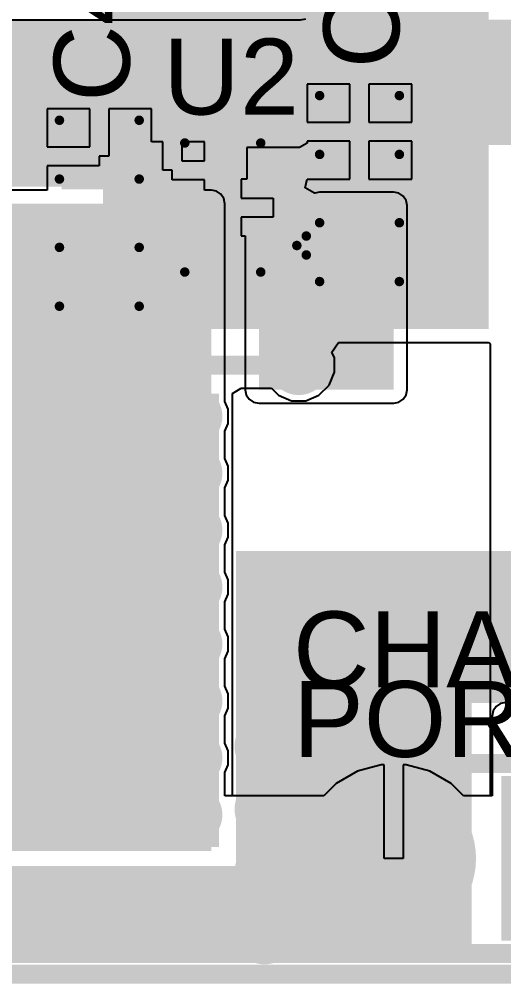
# Model space of a CAD drawing. Header units: millimetres. Extents: x -0.21 to 3.18, y -0.07 to 2.49.
# Drawn here: x 1.446 to 1.701, y -0.065 to 0.443 of the extents above; entities that cross this region are included whole.
import ezdxf

# ---------------------------------------------------------------- set-up
doc = ezdxf.new("R2010")
doc.units = ezdxf.units.MM
doc.header["$MEASUREMENT"] = 0
for name, color, linetype in [('BottomLayer', 5, 'Continuous'), ('BottomSolder', 6, 'Continuous'), ('Mechanical2', 216, 'Continuous'), ('MultiLayer', 9, 'Continuous'), ('PadHoleLayer', 156, 'Continuous'), ('TopLayer', 1, 'Continuous'), ('TopOverlay', 2, 'Continuous'), ('TopPaste', 8, 'Continuous'), ('TopSolder', 216, 'Continuous'), ('ViaHoleLayer', 16, 'Continuous')]:
    doc.layers.add(name, color=color, linetype=linetype)
doc.styles.add('Arial', font='arial.ttf', dxfattribs={"height": 0.2})

# ---------------------------------------------------------------- blocks, each defined once
blk = doc.blocks.new('20P03_HXY_4')
at = {"layer": 'TopLayer'}
for points in [[(-0.1378, 0.27362), (0.1378, 0.27362), (0.1378, -0.00197), (-0.1378, -0.00197)], [(-0.12008, -0.08661), (-0.06102, -0.08661), (-0.06102, -0.18504), (-0.12008, -0.18504)], [(0.06102, -0.08661), (0.12008, -0.08661), (0.12008, -0.18504), (0.06102, -0.18504)]]:
    blk.add_hatch(color=1, dxfattribs=at).paths.add_polyline_path(points)
at = {"layer": 'TopPaste'}
for points in [[(-0.1378, 0.27362), (0.1378, 0.27362), (0.1378, -0.00197), (-0.1378, -0.00197)], [(-0.12008, -0.08661), (-0.06102, -0.08661), (-0.06102, -0.18504), (-0.12008, -0.18504)], [(0.06102, -0.08661), (0.12008, -0.08661), (0.12008, -0.18504), (0.06102, -0.18504)]]:
    blk.add_hatch(color=8, dxfattribs=at).paths.add_polyline_path(points)
at = {"layer": 'TopSolder'}
for points in [[(-0.1418, 0.27762), (0.1418, 0.27762), (0.1418, -0.00597), (-0.1418, -0.00597)], [(-0.12408, -0.08261), (-0.05702, -0.08261), (-0.05702, -0.18904), (-0.12408, -0.18904)], [(0.05702, -0.08261), (0.12408, -0.08261), (0.12408, -0.18904), (0.05702, -0.18904)]]:
    blk.add_hatch(color=216, dxfattribs=at).paths.add_polyline_path(points)
at = {"layer": 'TopOverlay', "const_width": 0.005}
for points in [[(-0.13022, -0.05737), (-0.13022, -0.008)], [(0.13105, -0.06153), (0.13105, -0.00894)], [(-0.11, -0.05737), (-0.13022, -0.05737)], [(0.13105, -0.06153), (0.11, -0.06153)], [(0.053, -0.064), (-0.056, -0.064)], [(-0.132, -0.139), (-0.132, -0.129)], [(-0.127, -0.134), (-0.132, -0.129)], [(-0.132, -0.139), (-0.127, -0.134)]]:
    blk.add_lwpolyline(points, dxfattribs=at)
at = {"layer": 'TopOverlay', "const_width": 0.0025}
for points in [[(-0.13147, -0.008, 1), (-0.12897, -0.008, 1)], [(0.1298, -0.00894, 1), (0.1323, -0.00894, 1)], [(-0.13147, -0.05737, 1), (-0.12897, -0.05737, 1)], [(-0.13147, -0.05737, 1), (-0.12897, -0.05737, 1)], [(-0.11125, -0.05737, 1), (-0.10875, -0.05737, 1)], [(0.10875, -0.06153, 1), (0.11125, -0.06153, 1)], [(0.1298, -0.06153, 1), (0.1323, -0.06153, 1)], [(0.1298, -0.06153, 1), (0.1323, -0.06153, 1)], [(-0.05725, -0.064, 1), (-0.05475, -0.064, 1)], [(0.05175, -0.064, 1), (0.05425, -0.064, 1)], [(-0.13325, -0.129, 1), (-0.13075, -0.129, 1)], [(-0.13325, -0.129, 1), (-0.13075, -0.129, 1)], [(-0.12825, -0.134, 1), (-0.12575, -0.134, 1)], [(-0.12825, -0.134, 1), (-0.12575, -0.134, 1)], [(-0.13325, -0.139, 1), (-0.13075, -0.139, 1)], [(-0.13325, -0.139, 1), (-0.13075, -0.139, 1)]]:
    blk.add_lwpolyline(points, format="xyb", close=True, dxfattribs=at)
blk = doc.blocks.new('VSOF_5_21')
at = {"layer": 'TopLayer'}
for points in [[(-0.03346, 0.02461), (-0.01969, 0.02461), (-0.01969, 0.01476), (-0.03346, 0.01476)], [(0.01969, 0.02461), (0.03346, 0.02461), (0.03346, 0.01476), (0.01969, 0.01476)], [(-0.03346, 0.00492), (-0.01969, 0.00492), (-0.01969, -0.00492), (-0.03346, -0.00492)], [(-0.03346, -0.01476), (-0.01969, -0.01476), (-0.01969, -0.02461), (-0.03346, -0.02461)], [(0.01969, -0.01476), (0.03346, -0.01476), (0.03346, -0.02461), (0.01969, -0.02461)]]:
    blk.add_hatch(color=1, dxfattribs=at).paths.add_polyline_path(points)
at = {"layer": 'TopPaste'}
for points in [[(-0.03346, 0.02461), (-0.01969, 0.02461), (-0.01969, 0.01476), (-0.03346, 0.01476)], [(0.01969, 0.02461), (0.03346, 0.02461), (0.03346, 0.01476), (0.01969, 0.01476)], [(-0.03346, 0.00492), (-0.01969, 0.00492), (-0.01969, -0.00492), (-0.03346, -0.00492)], [(-0.03346, -0.01476), (-0.01969, -0.01476), (-0.01969, -0.02461), (-0.03346, -0.02461)], [(0.01969, -0.01476), (0.03346, -0.01476), (0.03346, -0.02461), (0.01969, -0.02461)]]:
    blk.add_hatch(color=8, dxfattribs=at).paths.add_polyline_path(points)
at = {"layer": 'TopSolder'}
for points in [[(-0.03746, 0.02861), (-0.01569, 0.02861), (-0.01569, 0.01076), (-0.03746, 0.01076)], [(0.01569, 0.02861), (0.03746, 0.02861), (0.03746, 0.01076), (0.01569, 0.01076)], [(-0.03746, 0.00892), (-0.01569, 0.00892), (-0.01569, -0.00892), (-0.03746, -0.00892)], [(-0.03746, -0.01076), (-0.01569, -0.01076), (-0.01569, -0.02861), (-0.03746, -0.02861)], [(0.01569, -0.01076), (0.03746, -0.01076), (0.03746, -0.02861), (0.01569, -0.02861)]]:
    blk.add_hatch(color=216, dxfattribs=at).paths.add_polyline_path(points)
at = {"layer": 'TopOverlay', "const_width": 0.005}
for points in [[(0.02, 0.034), (-0.02, 0.034)], [(-0.044, 0.025), (-0.044, 0.015)], [(-0.039, 0.02), (-0.044, 0.025)], [(-0.039, 0.02), (-0.044, 0.015)], [(0.02, -0.034), (-0.02, -0.034)]]:
    blk.add_lwpolyline(points, dxfattribs=at)
at = {"layer": 'TopOverlay', "const_width": 0.0025}
for points in [[(-0.02125, 0.034, 1), (-0.01875, 0.034, 1)], [(0.01875, 0.034, 1), (0.02125, 0.034, 1)], [(-0.04525, 0.025, 1), (-0.04275, 0.025, 1)], [(-0.04525, 0.025, 1), (-0.04275, 0.025, 1)], [(-0.04025, 0.02, 1), (-0.03775, 0.02, 1)], [(-0.04025, 0.02, 1), (-0.03775, 0.02, 1)], [(-0.04525, 0.015, 1), (-0.04275, 0.015, 1)], [(-0.04525, 0.015, 1), (-0.04275, 0.015, 1)], [(-0.02125, -0.034, 1), (-0.01875, -0.034, 1)], [(0.01875, -0.034, 1), (0.02125, -0.034, 1)]]:
    blk.add_lwpolyline(points, format="xyb", close=True, dxfattribs=at)
blk = doc.blocks.new('2P_TH______H____P____75')
at = {"layer": 'BottomLayer'}
blk.add_hatch(color=5, dxfattribs=at).paths.add_polyline_path([(-0.08937, 0.03937), (-0.01063, 0.03937), (-0.01063, -0.03937), (-0.08937, -0.03937)])
h = blk.add_hatch(color=5, dxfattribs=at)
edge = h.paths.add_edge_path()
edge.add_arc((0.05, 0), 0.03937, 0, 360)
at = {"layer": 'BottomSolder'}
blk.add_hatch(color=6, dxfattribs=at).paths.add_polyline_path([(-0.09337, 0.04337), (-0.00663, 0.04337), (-0.00663, -0.04337), (-0.09337, -0.04337)])
h = blk.add_hatch(color=6, dxfattribs=at)
edge = h.paths.add_edge_path()
edge.add_arc((0.05, 0), 0.04337, 0, 360)
at = {"layer": 'MultiLayer'}
blk.add_hatch(color=9, dxfattribs=at).paths.add_polyline_path([(-0.08937, 0.03937), (-0.01063, 0.03937), (-0.01063, -0.03937), (-0.08937, -0.03937)])
h = blk.add_hatch(color=9, dxfattribs=at)
edge = h.paths.add_edge_path()
edge.add_arc((0.05, 0), 0.03937, 0, 360)
at = {"layer": 'PadHoleLayer'}
h = blk.add_hatch(color=156, dxfattribs=at)
edge = h.paths.add_edge_path()
edge.add_arc((-0.05, 0), 0.01969, 0, 360)
h = blk.add_hatch(color=156, dxfattribs=at)
edge = h.paths.add_edge_path()
edge.add_arc((0.05, 0), 0.01969, 0, 360)
at = {"layer": 'TopLayer'}
blk.add_hatch(color=1, dxfattribs=at).paths.add_polyline_path([(-0.08937, 0.03937), (-0.01063, 0.03937), (-0.01063, -0.03937), (-0.08937, -0.03937)])
h = blk.add_hatch(color=1, dxfattribs=at)
edge = h.paths.add_edge_path()
edge.add_arc((0.05, 0), 0.03937, 0, 360)
at = {"layer": 'TopSolder'}
blk.add_hatch(color=216, dxfattribs=at).paths.add_polyline_path([(-0.09337, 0.04337), (-0.00663, 0.04337), (-0.00663, -0.04337), (-0.09337, -0.04337)])
h = blk.add_hatch(color=216, dxfattribs=at)
edge = h.paths.add_edge_path()
edge.add_arc((0.05, 0), 0.04337, 0, 360)
at = {"layer": 'TopOverlay', "const_width": 0.01}
for points in [[(0.098, 0.05), (-0.098, 0.05)], [(-0.098, 0.05), (-0.098, -0.05)], [(0.098, 0.05), (0.098, -0.05)], [(0.098, -0.05), (-0.098, -0.05)]]:
    blk.add_lwpolyline(points, dxfattribs=at)
at = {"layer": 'TopOverlay', "const_width": 0.005}
for points in [[(-0.1005, 0.05, 1), (-0.0955, 0.05, 1)], [(-0.1005, 0.05, 1), (-0.0955, 0.05, 1)], [(0.0955, 0.05, 1), (0.1005, 0.05, 1)], [(0.0955, 0.05, 1), (0.1005, 0.05, 1)], [(-0.1005, -0.05, 1), (-0.0955, -0.05, 1)], [(-0.1005, -0.05, 1), (-0.0955, -0.05, 1)], [(0.0955, -0.05, 1), (0.1005, -0.05, 1)], [(0.0955, -0.05, 1), (0.1005, -0.05, 1)]]:
    blk.add_lwpolyline(points, format="xyb", close=True, dxfattribs=at)
blk = doc.blocks.new('CAP_0603_97')
at = {"layer": 'TopLayer'}
for points in [[(-0.015, 0.0175), (-0.015, -0.0175), (-0.045, -0.0175), (-0.045, 0.0175)], [(0.045, 0.0175), (0.045, -0.0175), (0.015, -0.0175), (0.015, 0.0175)]]:
    blk.add_hatch(color=1, dxfattribs=at).paths.add_polyline_path(points)
at = {"layer": 'TopPaste'}
for points in [[(-0.015, 0.0175), (-0.015, -0.0175), (-0.045, -0.0175), (-0.045, 0.0175)], [(0.045, 0.0175), (0.045, -0.0175), (0.015, -0.0175), (0.015, 0.0175)]]:
    blk.add_hatch(color=8, dxfattribs=at).paths.add_polyline_path(points)
at = {"layer": 'TopSolder'}
for points in [[(-0.01264, 0.01986), (-0.01264, -0.01986), (-0.04736, -0.01986), (-0.04736, 0.01986)], [(0.04736, 0.01986), (0.04736, -0.01986), (0.01264, -0.01986), (0.01264, 0.01986)]]:
    blk.add_hatch(color=216, dxfattribs=at).paths.add_polyline_path(points)
at = {"layer": 'TopOverlay', "const_width": 0.005}
for points in [[(-0.049, -0.021), (-0.049, 0.021)], [(-0.018, 0.021), (-0.049, 0.021)], [(0.049, 0.021), (0.018, 0.021)], [(0.049, -0.021), (0.049, 0.021)], [(-0.018, -0.021), (-0.049, -0.021)], [(0.049, -0.021), (0.018, -0.021)]]:
    blk.add_lwpolyline(points, dxfattribs=at)
at = {"layer": 'TopOverlay', "const_width": 0.0025}
for points in [[(-0.05025, 0.021, 1), (-0.04775, 0.021, 1)], [(-0.05025, 0.021, 1), (-0.04775, 0.021, 1)], [(-0.01925, 0.021, 1), (-0.01675, 0.021, 1)], [(0.01675, 0.021, 1), (0.01925, 0.021, 1)], [(0.04775, 0.021, 1), (0.05025, 0.021, 1)], [(0.04775, 0.021, 1), (0.05025, 0.021, 1)], [(-0.05025, -0.021, 1), (-0.04775, -0.021, 1)], [(-0.05025, -0.021, 1), (-0.04775, -0.021, 1)], [(-0.01925, -0.021, 1), (-0.01675, -0.021, 1)], [(0.01675, -0.021, 1), (0.01925, -0.021, 1)], [(0.04775, -0.021, 1), (0.05025, -0.021, 1)], [(0.04775, -0.021, 1), (0.05025, -0.021, 1)]]:
    blk.add_lwpolyline(points, format="xyb", close=True, dxfattribs=at)
blk = doc.blocks.new('C___0603_98')
at = {"layer": 'TopLayer'}
for points in [[(-0.015, 0.0175), (-0.015, -0.0175), (-0.045, -0.0175), (-0.045, 0.0175)], [(0.045, 0.0175), (0.045, -0.0175), (0.015, -0.0175), (0.015, 0.0175)]]:
    blk.add_hatch(color=1, dxfattribs=at).paths.add_polyline_path(points)
at = {"layer": 'TopPaste'}
for points in [[(-0.015, 0.0175), (-0.015, -0.0175), (-0.045, -0.0175), (-0.045, 0.0175)], [(0.045, 0.0175), (0.045, -0.0175), (0.015, -0.0175), (0.015, 0.0175)]]:
    blk.add_hatch(color=8, dxfattribs=at).paths.add_polyline_path(points)
at = {"layer": 'TopSolder'}
for points in [[(-0.01264, 0.01986), (-0.01264, -0.01986), (-0.04736, -0.01986), (-0.04736, 0.01986)], [(0.04736, 0.01986), (0.04736, -0.01986), (0.01264, -0.01986), (0.01264, 0.01986)]]:
    blk.add_hatch(color=216, dxfattribs=at).paths.add_polyline_path(points)
at = {"layer": 'TopOverlay', "const_width": 0.005}
for points in [[(-0.049, -0.021), (-0.049, 0.021)], [(-0.018, 0.021), (-0.049, 0.021)], [(0.049, 0.021), (0.018, 0.021)], [(0.049, -0.021), (0.049, 0.021)], [(-0.018, -0.021), (-0.049, -0.021)], [(0.049, -0.021), (0.018, -0.021)]]:
    blk.add_lwpolyline(points, dxfattribs=at)
at = {"layer": 'TopOverlay', "const_width": 0.0025}
for points in [[(-0.05025, 0.021, 1), (-0.04775, 0.021, 1)], [(-0.05025, 0.021, 1), (-0.04775, 0.021, 1)], [(-0.01925, 0.021, 1), (-0.01675, 0.021, 1)], [(0.01675, 0.021, 1), (0.01925, 0.021, 1)], [(0.04775, 0.021, 1), (0.05025, 0.021, 1)], [(0.04775, 0.021, 1), (0.05025, 0.021, 1)], [(-0.05025, -0.021, 1), (-0.04775, -0.021, 1)], [(-0.05025, -0.021, 1), (-0.04775, -0.021, 1)], [(-0.01925, -0.021, 1), (-0.01675, -0.021, 1)], [(0.01675, -0.021, 1), (0.01925, -0.021, 1)], [(0.04775, -0.021, 1), (0.05025, -0.021, 1)], [(0.04775, -0.021, 1), (0.05025, -0.021, 1)]]:
    blk.add_lwpolyline(points, format="xyb", close=True, dxfattribs=at)

msp = doc.modelspace()

# ---------------------------------------------------------------- hatches: boundary and pattern name
at = {"layer": 'BottomLayer'}
for points in [[(1.49, 0.512), (1.49, 0.436), (1.693, 0.436), (1.693, 0.512)], [(1.693, 0.509), (1.49, 0.509), (1.49, 0.28), (1.693, 0.28)], [(1.458, 0.007), (1.551, 0.007), (1.551, 0.246), (1.458, 0.246)], [(1.56, 0.078), (1.56, -0.05372), (1.684, -0.05372), (1.684, 0.078)], [(1.684, -0.003), (0.706, -0.003), (0.706, -0.05372), (1.684, -0.05372)]]:
    msp.add_hatch(color=5, dxfattribs=at).paths.add_polyline_path(points)
h = msp.add_hatch(color=5, dxfattribs=at)
edge = h.paths.add_edge_path()
edge.add_arc((1.527, 0.293), 0.01181, 0, 360)
h = msp.add_hatch(color=5, dxfattribs=at)
edge = h.paths.add_edge_path()
edge.add_arc((1.593, 0.261), 0.01181, 0, 360)
h = msp.add_hatch(color=5, dxfattribs=at)
edge = h.paths.add_edge_path()
edge.add_arc((1.471, 0.234), 0.01181, 0, 360)
h = msp.add_hatch(color=5, dxfattribs=at)
edge = h.paths.add_edge_path()
edge.add_arc((1.504, 0.234), 0.01181, 0, 360)
h = msp.add_hatch(color=5, dxfattribs=at)
edge = h.paths.add_edge_path()
edge.add_arc((1.537, 0.234), 0.01181, 0, 360)
h = msp.add_hatch(color=5, dxfattribs=at)
edge = h.paths.add_edge_path()
edge.add_arc((1.471, 0.204), 0.01181, 0, 360)
h = msp.add_hatch(color=5, dxfattribs=at)
edge = h.paths.add_edge_path()
edge.add_arc((1.504, 0.204), 0.01181, 0, 360)
h = msp.add_hatch(color=5, dxfattribs=at)
edge = h.paths.add_edge_path()
edge.add_arc((1.537, 0.204), 0.01181, 0, 360)
h = msp.add_hatch(color=5, dxfattribs=at)
edge = h.paths.add_edge_path()
edge.add_arc((1.471, 0.174), 0.01181, 0, 360)
h = msp.add_hatch(color=5, dxfattribs=at)
edge = h.paths.add_edge_path()
edge.add_arc((1.504, 0.174), 0.01181, 0, 360)
h = msp.add_hatch(color=5, dxfattribs=at)
edge = h.paths.add_edge_path()
edge.add_arc((1.537, 0.174), 0.01181, 0, 360)
h = msp.add_hatch(color=5, dxfattribs=at)
edge = h.paths.add_edge_path()
edge.add_arc((1.471, 0.144), 0.01181, 0, 360)
h = msp.add_hatch(color=5, dxfattribs=at)
edge = h.paths.add_edge_path()
edge.add_arc((1.504, 0.144), 0.01181, 0, 360)
h = msp.add_hatch(color=5, dxfattribs=at)
edge = h.paths.add_edge_path()
edge.add_arc((1.537, 0.144), 0.01181, 0, 360)
h = msp.add_hatch(color=5, dxfattribs=at)
edge = h.paths.add_edge_path()
edge.add_arc((1.471, 0.114), 0.01181, 0, 360)
h = msp.add_hatch(color=5, dxfattribs=at)
edge = h.paths.add_edge_path()
edge.add_arc((1.504, 0.114), 0.01181, 0, 360)
h = msp.add_hatch(color=5, dxfattribs=at)
edge = h.paths.add_edge_path()
edge.add_arc((1.537, 0.114), 0.01181, 0, 360)
h = msp.add_hatch(color=5, dxfattribs=at)
edge = h.paths.add_edge_path()
edge.add_arc((1.471, 0.084), 0.01181, 0, 360)
h = msp.add_hatch(color=5, dxfattribs=at)
edge = h.paths.add_edge_path()
edge.add_arc((1.504, 0.084), 0.01181, 0, 360)
h = msp.add_hatch(color=5, dxfattribs=at)
edge = h.paths.add_edge_path()
edge.add_arc((1.537, 0.084), 0.01181, 0, 360)
h = msp.add_hatch(color=5, dxfattribs=at)
edge = h.paths.add_edge_path()
edge.add_arc((1.575, 0.06), 0.01181, 0, 360)
h = msp.add_hatch(color=5, dxfattribs=at)
edge = h.paths.add_edge_path()
edge.add_arc((1.61, 0.062), 0.01181, 0, 360)
h = msp.add_hatch(color=5, dxfattribs=at)
edge = h.paths.add_edge_path()
edge.add_arc((1.639, 0.062), 0.01181, 0, 360)
h = msp.add_hatch(color=5, dxfattribs=at)
edge = h.paths.add_edge_path()
edge.add_arc((1.668, 0.062), 0.01181, 0, 360)
h = msp.add_hatch(color=5, dxfattribs=at)
edge = h.paths.add_edge_path()
edge.add_arc((1.471, 0.054), 0.01181, 0, 360)
h = msp.add_hatch(color=5, dxfattribs=at)
edge = h.paths.add_edge_path()
edge.add_arc((1.504, 0.054), 0.01181, 0, 360)
h = msp.add_hatch(color=5, dxfattribs=at)
edge = h.paths.add_edge_path()
edge.add_arc((1.537, 0.054), 0.01181, 0, 360)
h = msp.add_hatch(color=5, dxfattribs=at)
edge = h.paths.add_edge_path()
edge.add_arc((1.471, 0.024), 0.01181, 0, 360)
h = msp.add_hatch(color=5, dxfattribs=at)
edge = h.paths.add_edge_path()
edge.add_arc((1.504, 0.024), 0.01181, 0, 360)
h = msp.add_hatch(color=5, dxfattribs=at)
edge = h.paths.add_edge_path()
edge.add_arc((1.537, 0.024), 0.01181, 0, 360)
h = msp.add_hatch(color=5, dxfattribs=at)
edge = h.paths.add_edge_path()
edge.add_arc((1.575, 0.027), 0.01181, 0, 360)
h = msp.add_hatch(color=5, dxfattribs=at)
edge = h.paths.add_edge_path()
edge.add_arc((1.575, -0.006), 0.01181, 0, 360)
h = msp.add_hatch(color=5, dxfattribs=at)
edge = h.paths.add_edge_path()
edge.add_arc((1.575, -0.039), 0.01181, 0, 360)
at = {"layer": 'BottomSolder'}
h = msp.add_hatch(color=6, dxfattribs=at)
edge = h.paths.add_edge_path()
edge.add_arc((1.527, 0.293), 0.01581, 0, 360)
h = msp.add_hatch(color=6, dxfattribs=at)
edge = h.paths.add_edge_path()
edge.add_arc((1.593, 0.261), 0.01581, 0, 360)
h = msp.add_hatch(color=6, dxfattribs=at)
edge = h.paths.add_edge_path()
edge.add_arc((1.471, 0.234), 0.01581, 0, 360)
h = msp.add_hatch(color=6, dxfattribs=at)
edge = h.paths.add_edge_path()
edge.add_arc((1.504, 0.234), 0.01581, 0, 360)
h = msp.add_hatch(color=6, dxfattribs=at)
edge = h.paths.add_edge_path()
edge.add_arc((1.537, 0.234), 0.01581, 0, 360)
h = msp.add_hatch(color=6, dxfattribs=at)
edge = h.paths.add_edge_path()
edge.add_arc((1.471, 0.204), 0.01581, 0, 360)
h = msp.add_hatch(color=6, dxfattribs=at)
edge = h.paths.add_edge_path()
edge.add_arc((1.504, 0.204), 0.01581, 0, 360)
h = msp.add_hatch(color=6, dxfattribs=at)
edge = h.paths.add_edge_path()
edge.add_arc((1.537, 0.204), 0.01581, 0, 360)
h = msp.add_hatch(color=6, dxfattribs=at)
edge = h.paths.add_edge_path()
edge.add_arc((1.471, 0.174), 0.01581, 0, 360)
h = msp.add_hatch(color=6, dxfattribs=at)
edge = h.paths.add_edge_path()
edge.add_arc((1.504, 0.174), 0.01581, 0, 360)
h = msp.add_hatch(color=6, dxfattribs=at)
edge = h.paths.add_edge_path()
edge.add_arc((1.537, 0.174), 0.01581, 0, 360)
h = msp.add_hatch(color=6, dxfattribs=at)
edge = h.paths.add_edge_path()
edge.add_arc((1.471, 0.144), 0.01581, 0, 360)
h = msp.add_hatch(color=6, dxfattribs=at)
edge = h.paths.add_edge_path()
edge.add_arc((1.504, 0.144), 0.01581, 0, 360)
h = msp.add_hatch(color=6, dxfattribs=at)
edge = h.paths.add_edge_path()
edge.add_arc((1.537, 0.144), 0.01581, 0, 360)
h = msp.add_hatch(color=6, dxfattribs=at)
edge = h.paths.add_edge_path()
edge.add_arc((1.471, 0.114), 0.01581, 0, 360)
h = msp.add_hatch(color=6, dxfattribs=at)
edge = h.paths.add_edge_path()
edge.add_arc((1.504, 0.114), 0.01581, 0, 360)
h = msp.add_hatch(color=6, dxfattribs=at)
edge = h.paths.add_edge_path()
edge.add_arc((1.537, 0.114), 0.01581, 0, 360)
h = msp.add_hatch(color=6, dxfattribs=at)
edge = h.paths.add_edge_path()
edge.add_arc((1.471, 0.084), 0.01581, 0, 360)
h = msp.add_hatch(color=6, dxfattribs=at)
edge = h.paths.add_edge_path()
edge.add_arc((1.504, 0.084), 0.01581, 0, 360)
h = msp.add_hatch(color=6, dxfattribs=at)
edge = h.paths.add_edge_path()
edge.add_arc((1.537, 0.084), 0.01581, 0, 360)
h = msp.add_hatch(color=6, dxfattribs=at)
edge = h.paths.add_edge_path()
edge.add_arc((1.61, 0.062), 0.01581, 0, 360)
h = msp.add_hatch(color=6, dxfattribs=at)
edge = h.paths.add_edge_path()
edge.add_arc((1.639, 0.062), 0.01581, 0, 360)
h = msp.add_hatch(color=6, dxfattribs=at)
edge = h.paths.add_edge_path()
edge.add_arc((1.668, 0.062), 0.01581, 0, 360)
h = msp.add_hatch(color=6, dxfattribs=at)
edge = h.paths.add_edge_path()
edge.add_arc((1.575, 0.06), 0.01581, 0, 360)
h = msp.add_hatch(color=6, dxfattribs=at)
edge = h.paths.add_edge_path()
edge.add_arc((1.471, 0.054), 0.01581, 0, 360)
h = msp.add_hatch(color=6, dxfattribs=at)
edge = h.paths.add_edge_path()
edge.add_arc((1.504, 0.054), 0.01581, 0, 360)
h = msp.add_hatch(color=6, dxfattribs=at)
edge = h.paths.add_edge_path()
edge.add_arc((1.537, 0.054), 0.01581, 0, 360)
h = msp.add_hatch(color=6, dxfattribs=at)
edge = h.paths.add_edge_path()
edge.add_arc((1.575, 0.027), 0.01581, 0, 360)
h = msp.add_hatch(color=6, dxfattribs=at)
edge = h.paths.add_edge_path()
edge.add_arc((1.471, 0.024), 0.01581, 0, 360)
h = msp.add_hatch(color=6, dxfattribs=at)
edge = h.paths.add_edge_path()
edge.add_arc((1.504, 0.024), 0.01581, 0, 360)
h = msp.add_hatch(color=6, dxfattribs=at)
edge = h.paths.add_edge_path()
edge.add_arc((1.537, 0.024), 0.01581, 0, 360)
h = msp.add_hatch(color=6, dxfattribs=at)
edge = h.paths.add_edge_path()
edge.add_arc((1.575, -0.006), 0.01581, 0, 360)
h = msp.add_hatch(color=6, dxfattribs=at)
edge = h.paths.add_edge_path()
edge.add_arc((1.575, -0.039), 0.01581, 0, 360)
at = {"layer": 'TopLayer'}
for points in [[(1.352, 0.377), (1.919, 0.377), (1.919, 0.443), (1.352, 0.443)], [(1.352, 0.355), (1.538, 0.355), (1.538, 0.423), (1.352, 0.423)], [(1.605, 0.363), (1.645, 0.363), (1.645, 0.398), (1.605, 0.398)], [(1.325, 0.005), (1.547, 0.005), (1.547, 0.346), (1.325, 0.346)], [(1.604, 0.324), (1.643, 0.324), (1.643, 0.345), (1.604, 0.345)], [(1.572, 0.248), (1.643, 0.248), (1.643, 0.331), (1.572, 0.331)], [(1.175, 0.005), (1.499, 0.005), (1.499, 0.296), (1.175, 0.296)], [(1.912, 0.083), (1.912, 0.163), (1.56, 0.163), (1.56, 0.083)], [(1.56, -0.038), (1.684, -0.038), (1.684, 0.137), (1.56, 0.137)], [(1.56, 0.076), (1.56, -0.05372), (1.684, -0.05372), (1.684, 0.076)], [(0.935, -0.054), (1.684, -0.054), (1.684, -0.006), (0.935, -0.006)]]:
    msp.add_hatch(color=1, dxfattribs=at).paths.add_polyline_path(points)
h = msp.add_hatch(color=1, dxfattribs=at)
edge = h.paths.add_edge_path()
edge.add_arc((1.527, 0.293), 0.01181, 0, 360)
h = msp.add_hatch(color=1, dxfattribs=at)
edge = h.paths.add_edge_path()
edge.add_arc((1.593, 0.261), 0.01181, 0, 360)
h = msp.add_hatch(color=1, dxfattribs=at)
edge = h.paths.add_edge_path()
edge.add_arc((1.471, 0.234), 0.01181, 0, 360)
h = msp.add_hatch(color=1, dxfattribs=at)
edge = h.paths.add_edge_path()
edge.add_arc((1.504, 0.234), 0.01181, 0, 360)
h = msp.add_hatch(color=1, dxfattribs=at)
edge = h.paths.add_edge_path()
edge.add_arc((1.537, 0.234), 0.01181, 0, 360)
h = msp.add_hatch(color=1, dxfattribs=at)
edge = h.paths.add_edge_path()
edge.add_arc((1.471, 0.204), 0.01181, 0, 360)
h = msp.add_hatch(color=1, dxfattribs=at)
edge = h.paths.add_edge_path()
edge.add_arc((1.504, 0.204), 0.01181, 0, 360)
h = msp.add_hatch(color=1, dxfattribs=at)
edge = h.paths.add_edge_path()
edge.add_arc((1.537, 0.204), 0.01181, 0, 360)
h = msp.add_hatch(color=1, dxfattribs=at)
edge = h.paths.add_edge_path()
edge.add_arc((1.471, 0.174), 0.01181, 0, 360)
h = msp.add_hatch(color=1, dxfattribs=at)
edge = h.paths.add_edge_path()
edge.add_arc((1.504, 0.174), 0.01181, 0, 360)
h = msp.add_hatch(color=1, dxfattribs=at)
edge = h.paths.add_edge_path()
edge.add_arc((1.537, 0.174), 0.01181, 0, 360)
h = msp.add_hatch(color=1, dxfattribs=at)
edge = h.paths.add_edge_path()
edge.add_arc((1.471, 0.144), 0.01181, 0, 360)
h = msp.add_hatch(color=1, dxfattribs=at)
edge = h.paths.add_edge_path()
edge.add_arc((1.504, 0.144), 0.01181, 0, 360)
h = msp.add_hatch(color=1, dxfattribs=at)
edge = h.paths.add_edge_path()
edge.add_arc((1.537, 0.144), 0.01181, 0, 360)
h = msp.add_hatch(color=1, dxfattribs=at)
edge = h.paths.add_edge_path()
edge.add_arc((1.471, 0.114), 0.01181, 0, 360)
h = msp.add_hatch(color=1, dxfattribs=at)
edge = h.paths.add_edge_path()
edge.add_arc((1.504, 0.114), 0.01181, 0, 360)
h = msp.add_hatch(color=1, dxfattribs=at)
edge = h.paths.add_edge_path()
edge.add_arc((1.537, 0.114), 0.01181, 0, 360)
h = msp.add_hatch(color=1, dxfattribs=at)
edge = h.paths.add_edge_path()
edge.add_arc((1.471, 0.084), 0.01181, 0, 360)
h = msp.add_hatch(color=1, dxfattribs=at)
edge = h.paths.add_edge_path()
edge.add_arc((1.504, 0.084), 0.01181, 0, 360)
h = msp.add_hatch(color=1, dxfattribs=at)
edge = h.paths.add_edge_path()
edge.add_arc((1.537, 0.084), 0.01181, 0, 360)
h = msp.add_hatch(color=1, dxfattribs=at)
edge = h.paths.add_edge_path()
edge.add_arc((1.575, 0.06), 0.01181, 0, 360)
h = msp.add_hatch(color=1, dxfattribs=at)
edge = h.paths.add_edge_path()
edge.add_arc((1.61, 0.062), 0.01181, 0, 360)
h = msp.add_hatch(color=1, dxfattribs=at)
edge = h.paths.add_edge_path()
edge.add_arc((1.639, 0.062), 0.01181, 0, 360)
h = msp.add_hatch(color=1, dxfattribs=at)
edge = h.paths.add_edge_path()
edge.add_arc((1.668, 0.062), 0.01181, 0, 360)
h = msp.add_hatch(color=1, dxfattribs=at)
edge = h.paths.add_edge_path()
edge.add_arc((1.471, 0.054), 0.01181, 0, 360)
h = msp.add_hatch(color=1, dxfattribs=at)
edge = h.paths.add_edge_path()
edge.add_arc((1.504, 0.054), 0.01181, 0, 360)
h = msp.add_hatch(color=1, dxfattribs=at)
edge = h.paths.add_edge_path()
edge.add_arc((1.537, 0.054), 0.01181, 0, 360)
h = msp.add_hatch(color=1, dxfattribs=at)
edge = h.paths.add_edge_path()
edge.add_arc((1.471, 0.024), 0.01181, 0, 360)
h = msp.add_hatch(color=1, dxfattribs=at)
edge = h.paths.add_edge_path()
edge.add_arc((1.504, 0.024), 0.01181, 0, 360)
h = msp.add_hatch(color=1, dxfattribs=at)
edge = h.paths.add_edge_path()
edge.add_arc((1.537, 0.024), 0.01181, 0, 360)
h = msp.add_hatch(color=1, dxfattribs=at)
edge = h.paths.add_edge_path()
edge.add_arc((1.575, 0.027), 0.01181, 0, 360)
h = msp.add_hatch(color=1, dxfattribs=at)
edge = h.paths.add_edge_path()
edge.add_arc((1.575, -0.006), 0.01181, 0, 360)
h = msp.add_hatch(color=1, dxfattribs=at)
edge = h.paths.add_edge_path()
edge.add_arc((1.575, -0.039), 0.01181, 0, 360)
at = {"layer": 'TopSolder'}
h = msp.add_hatch(color=216, dxfattribs=at)
edge = h.paths.add_edge_path()
edge.add_arc((1.527, 0.293), 0.01581, 0, 360)
h = msp.add_hatch(color=216, dxfattribs=at)
edge = h.paths.add_edge_path()
edge.add_arc((1.593, 0.261), 0.01581, 0, 360)
h = msp.add_hatch(color=216, dxfattribs=at)
edge = h.paths.add_edge_path()
edge.add_arc((1.471, 0.234), 0.01581, 0, 360)
h = msp.add_hatch(color=216, dxfattribs=at)
edge = h.paths.add_edge_path()
edge.add_arc((1.504, 0.234), 0.01581, 0, 360)
h = msp.add_hatch(color=216, dxfattribs=at)
edge = h.paths.add_edge_path()
edge.add_arc((1.537, 0.234), 0.01581, 0, 360)
h = msp.add_hatch(color=216, dxfattribs=at)
edge = h.paths.add_edge_path()
edge.add_arc((1.471, 0.204), 0.01581, 0, 360)
h = msp.add_hatch(color=216, dxfattribs=at)
edge = h.paths.add_edge_path()
edge.add_arc((1.504, 0.204), 0.01581, 0, 360)
h = msp.add_hatch(color=216, dxfattribs=at)
edge = h.paths.add_edge_path()
edge.add_arc((1.537, 0.204), 0.01581, 0, 360)
h = msp.add_hatch(color=216, dxfattribs=at)
edge = h.paths.add_edge_path()
edge.add_arc((1.471, 0.174), 0.01581, 0, 360)
h = msp.add_hatch(color=216, dxfattribs=at)
edge = h.paths.add_edge_path()
edge.add_arc((1.504, 0.174), 0.01581, 0, 360)
h = msp.add_hatch(color=216, dxfattribs=at)
edge = h.paths.add_edge_path()
edge.add_arc((1.537, 0.174), 0.01581, 0, 360)
h = msp.add_hatch(color=216, dxfattribs=at)
edge = h.paths.add_edge_path()
edge.add_arc((1.471, 0.144), 0.01581, 0, 360)
h = msp.add_hatch(color=216, dxfattribs=at)
edge = h.paths.add_edge_path()
edge.add_arc((1.504, 0.144), 0.01581, 0, 360)
h = msp.add_hatch(color=216, dxfattribs=at)
edge = h.paths.add_edge_path()
edge.add_arc((1.537, 0.144), 0.01581, 0, 360)
h = msp.add_hatch(color=216, dxfattribs=at)
edge = h.paths.add_edge_path()
edge.add_arc((1.471, 0.114), 0.01581, 0, 360)
h = msp.add_hatch(color=216, dxfattribs=at)
edge = h.paths.add_edge_path()
edge.add_arc((1.504, 0.114), 0.01581, 0, 360)
h = msp.add_hatch(color=216, dxfattribs=at)
edge = h.paths.add_edge_path()
edge.add_arc((1.537, 0.114), 0.01581, 0, 360)
h = msp.add_hatch(color=216, dxfattribs=at)
edge = h.paths.add_edge_path()
edge.add_arc((1.471, 0.084), 0.01581, 0, 360)
h = msp.add_hatch(color=216, dxfattribs=at)
edge = h.paths.add_edge_path()
edge.add_arc((1.504, 0.084), 0.01581, 0, 360)
h = msp.add_hatch(color=216, dxfattribs=at)
edge = h.paths.add_edge_path()
edge.add_arc((1.537, 0.084), 0.01581, 0, 360)
h = msp.add_hatch(color=216, dxfattribs=at)
edge = h.paths.add_edge_path()
edge.add_arc((1.61, 0.062), 0.01581, 0, 360)
h = msp.add_hatch(color=216, dxfattribs=at)
edge = h.paths.add_edge_path()
edge.add_arc((1.639, 0.062), 0.01581, 0, 360)
h = msp.add_hatch(color=216, dxfattribs=at)
edge = h.paths.add_edge_path()
edge.add_arc((1.668, 0.062), 0.01581, 0, 360)
h = msp.add_hatch(color=216, dxfattribs=at)
edge = h.paths.add_edge_path()
edge.add_arc((1.575, 0.06), 0.01581, 0, 360)
h = msp.add_hatch(color=216, dxfattribs=at)
edge = h.paths.add_edge_path()
edge.add_arc((1.471, 0.054), 0.01581, 0, 360)
h = msp.add_hatch(color=216, dxfattribs=at)
edge = h.paths.add_edge_path()
edge.add_arc((1.504, 0.054), 0.01581, 0, 360)
h = msp.add_hatch(color=216, dxfattribs=at)
edge = h.paths.add_edge_path()
edge.add_arc((1.537, 0.054), 0.01581, 0, 360)
h = msp.add_hatch(color=216, dxfattribs=at)
edge = h.paths.add_edge_path()
edge.add_arc((1.575, 0.027), 0.01581, 0, 360)
h = msp.add_hatch(color=216, dxfattribs=at)
edge = h.paths.add_edge_path()
edge.add_arc((1.471, 0.024), 0.01581, 0, 360)
h = msp.add_hatch(color=216, dxfattribs=at)
edge = h.paths.add_edge_path()
edge.add_arc((1.504, 0.024), 0.01581, 0, 360)
h = msp.add_hatch(color=216, dxfattribs=at)
edge = h.paths.add_edge_path()
edge.add_arc((1.537, 0.024), 0.01581, 0, 360)
h = msp.add_hatch(color=216, dxfattribs=at)
edge = h.paths.add_edge_path()
edge.add_arc((1.575, -0.006), 0.01581, 0, 360)
h = msp.add_hatch(color=216, dxfattribs=at)
edge = h.paths.add_edge_path()
edge.add_arc((1.575, -0.039), 0.01581, 0, 360)
at = {"layer": 'ViaHoleLayer'}
h = msp.add_hatch(color=16, dxfattribs=at)
edge = h.paths.add_edge_path()
edge.add_arc((1.527, 0.293), 0.00591, 0, 360)
h = msp.add_hatch(color=16, dxfattribs=at)
edge = h.paths.add_edge_path()
edge.add_arc((1.593, 0.261), 0.00591, 0, 360)
h = msp.add_hatch(color=16, dxfattribs=at)
edge = h.paths.add_edge_path()
edge.add_arc((1.471, 0.234), 0.00591, 0, 360)
h = msp.add_hatch(color=16, dxfattribs=at)
edge = h.paths.add_edge_path()
edge.add_arc((1.504, 0.234), 0.00591, 0, 360)
h = msp.add_hatch(color=16, dxfattribs=at)
edge = h.paths.add_edge_path()
edge.add_arc((1.537, 0.234), 0.00591, 0, 360)
h = msp.add_hatch(color=16, dxfattribs=at)
edge = h.paths.add_edge_path()
edge.add_arc((1.471, 0.204), 0.00591, 0, 360)
h = msp.add_hatch(color=16, dxfattribs=at)
edge = h.paths.add_edge_path()
edge.add_arc((1.504, 0.204), 0.00591, 0, 360)
h = msp.add_hatch(color=16, dxfattribs=at)
edge = h.paths.add_edge_path()
edge.add_arc((1.537, 0.204), 0.00591, 0, 360)
h = msp.add_hatch(color=16, dxfattribs=at)
edge = h.paths.add_edge_path()
edge.add_arc((1.471, 0.174), 0.00591, 0, 360)
h = msp.add_hatch(color=16, dxfattribs=at)
edge = h.paths.add_edge_path()
edge.add_arc((1.504, 0.174), 0.00591, 0, 360)
h = msp.add_hatch(color=16, dxfattribs=at)
edge = h.paths.add_edge_path()
edge.add_arc((1.537, 0.174), 0.00591, 0, 360)
h = msp.add_hatch(color=16, dxfattribs=at)
edge = h.paths.add_edge_path()
edge.add_arc((1.471, 0.144), 0.00591, 0, 360)
h = msp.add_hatch(color=16, dxfattribs=at)
edge = h.paths.add_edge_path()
edge.add_arc((1.504, 0.144), 0.00591, 0, 360)
h = msp.add_hatch(color=16, dxfattribs=at)
edge = h.paths.add_edge_path()
edge.add_arc((1.537, 0.144), 0.00591, 0, 360)
h = msp.add_hatch(color=16, dxfattribs=at)
edge = h.paths.add_edge_path()
edge.add_arc((1.471, 0.114), 0.00591, 0, 360)
h = msp.add_hatch(color=16, dxfattribs=at)
edge = h.paths.add_edge_path()
edge.add_arc((1.504, 0.114), 0.00591, 0, 360)
h = msp.add_hatch(color=16, dxfattribs=at)
edge = h.paths.add_edge_path()
edge.add_arc((1.537, 0.114), 0.00591, 0, 360)
h = msp.add_hatch(color=16, dxfattribs=at)
edge = h.paths.add_edge_path()
edge.add_arc((1.471, 0.084), 0.00591, 0, 360)
h = msp.add_hatch(color=16, dxfattribs=at)
edge = h.paths.add_edge_path()
edge.add_arc((1.504, 0.084), 0.00591, 0, 360)
h = msp.add_hatch(color=16, dxfattribs=at)
edge = h.paths.add_edge_path()
edge.add_arc((1.537, 0.084), 0.00591, 0, 360)
h = msp.add_hatch(color=16, dxfattribs=at)
edge = h.paths.add_edge_path()
edge.add_arc((1.61, 0.062), 0.00591, 0, 360)
h = msp.add_hatch(color=16, dxfattribs=at)
edge = h.paths.add_edge_path()
edge.add_arc((1.639, 0.062), 0.00591, 0, 360)
h = msp.add_hatch(color=16, dxfattribs=at)
edge = h.paths.add_edge_path()
edge.add_arc((1.668, 0.062), 0.00591, 0, 360)
h = msp.add_hatch(color=16, dxfattribs=at)
edge = h.paths.add_edge_path()
edge.add_arc((1.575, 0.06), 0.00591, 0, 360)
h = msp.add_hatch(color=16, dxfattribs=at)
edge = h.paths.add_edge_path()
edge.add_arc((1.471, 0.054), 0.00591, 0, 360)
h = msp.add_hatch(color=16, dxfattribs=at)
edge = h.paths.add_edge_path()
edge.add_arc((1.504, 0.054), 0.00591, 0, 360)
h = msp.add_hatch(color=16, dxfattribs=at)
edge = h.paths.add_edge_path()
edge.add_arc((1.537, 0.054), 0.00591, 0, 360)
h = msp.add_hatch(color=16, dxfattribs=at)
edge = h.paths.add_edge_path()
edge.add_arc((1.575, 0.027), 0.00591, 0, 360)
h = msp.add_hatch(color=16, dxfattribs=at)
edge = h.paths.add_edge_path()
edge.add_arc((1.471, 0.024), 0.00591, 0, 360)
h = msp.add_hatch(color=16, dxfattribs=at)
edge = h.paths.add_edge_path()
edge.add_arc((1.504, 0.024), 0.00591, 0, 360)
h = msp.add_hatch(color=16, dxfattribs=at)
edge = h.paths.add_edge_path()
edge.add_arc((1.537, 0.024), 0.00591, 0, 360)
h = msp.add_hatch(color=16, dxfattribs=at)
edge = h.paths.add_edge_path()
edge.add_arc((1.575, -0.006), 0.00591, 0, 360)
h = msp.add_hatch(color=16, dxfattribs=at)
edge = h.paths.add_edge_path()
edge.add_arc((1.575, -0.039), 0.00591, 0, 360)

# ---------------------------------------------------------------- linework, layer by layer
at = {"layer": 'BottomLayer'}
for p, q in [((1.61052, 0.26786), (1.61386, 0.27286)), ((1.61386, 0.27286), (1.693, 0.27286)), ((1.693, 0.27286), (1.69386, 0.27215)), ((1.69386, 0.27215), (1.69386, 0.034)), ((1.61181, 0.26474), (1.61052, 0.26786)), ((1.61181, 0.25726), (1.61181, 0.26474)), ((1.60895, 0.25034), (1.61181, 0.25726)), ((1.60366, 0.24505), (1.60895, 0.25034)), ((1.55814, 0.246), (1.56269, 0.24876)), ((1.55814, 0.034), (1.55814, 0.246)), ((1.56269, 0.24876), (1.57863, 0.24876)), ((1.57863, 0.24876), (1.58234, 0.24505)), ((1.58234, 0.24505), (1.58926, 0.24219)), ((1.59674, 0.24219), (1.60366, 0.24505)), ((1.58926, 0.24219), (1.59674, 0.24219)), ((1.62394, 0.04701), (1.61269, 0.04051)), ((1.6365, 0.05037), (1.62394, 0.04701)), ((1.638, 0.05037), (1.6365, 0.05037)), ((1.638, 0.001), (1.638, 0.05037)), ((1.6495, 0.05037), (1.648, 0.05037)), ((1.648, 0.05037), (1.648, 0.001)), ((1.66206, 0.04701), (1.6495, 0.05037)), ((1.67331, 0.04051), (1.66206, 0.04701)), ((1.61269, 0.04051), (1.60618, 0.034)), ((1.67982, 0.034), (1.67331, 0.04051)), ((1.60618, 0.034), (1.55814, 0.034)), ((1.69386, 0.034), (1.67982, 0.034)), ((1.648, 0.001), (1.638, 0.001))]:
    msp.add_line(p, q, dxfattribs=at)
at = {"layer": 'BottomLayer', "const_width": 0.01}
for points in [[(1.31961, 0.42339), (1.482, 0.261)], [(1.482, 0.261), (1.593, 0.261)]]:
    msp.add_lwpolyline(points, dxfattribs=at)
at = {"layer": 'BottomLayer', "const_width": 0.005}
for points in [[(1.4795, 0.261, 1), (1.4845, 0.261, 1)], [(1.4795, 0.261, 1), (1.4845, 0.261, 1)], [(1.5905, 0.261, 1), (1.5955, 0.261, 1)]]:
    msp.add_lwpolyline(points, format="xyb", close=True, dxfattribs=at)
at = {"layer": 'Mechanical2', "const_width": 0.01}
msp.add_lwpolyline([(-0.059, -0.06), (3.09061, -0.06)], dxfattribs=at)
at = {"layer": 'TopLayer'}
for p, q in [((1.19114, 0.44286), (1.594, 0.44286)), ((1.594, 0.44286), (1.59673, 0.44341)), ((1.62, 0.409), (1.5975, 0.409)), ((1.5975, 0.409), (1.5975, 0.389)), ((1.62, 0.389), (1.62, 0.409)), ((1.6525, 0.409), (1.63, 0.409)), ((1.63, 0.409), (1.63, 0.389)), ((1.6525, 0.389), (1.6525, 0.409)), ((1.483, 0.396), (1.4605, 0.396)), ((1.4605, 0.396), (1.4605, 0.376)), ((1.483, 0.376), (1.483, 0.396)), ((1.5155, 0.396), (1.493, 0.396)), ((1.493, 0.396), (1.493, 0.371)), ((1.5155, 0.37861), (1.5155, 0.396)), ((1.5975, 0.389), (1.62, 0.389)), ((1.63, 0.389), (1.6525, 0.389)), ((1.52143, 0.37861), (1.5155, 0.37861)), ((1.52143, 0.36368), (1.52143, 0.37861)), ((1.54331, 0.37861), (1.53143, 0.37861)), ((1.53143, 0.37861), (1.53143, 0.36868)), ((1.54331, 0.36868), (1.54331, 0.37861)), ((1.5975, 0.37793), (1.59346, 0.37561)), ((1.62, 0.379), (1.5975, 0.379)), ((1.5975, 0.379), (1.5975, 0.37793)), ((1.62, 0.359), (1.62, 0.379)), ((1.6525, 0.379), (1.63, 0.379)), ((1.63, 0.379), (1.63, 0.359)), ((1.6525, 0.359), (1.6525, 0.379)), ((1.4605, 0.376), (1.483, 0.376)), ((1.493, 0.371), (1.488, 0.371)), ((1.488, 0.371), (1.488, 0.366)), ((1.5925, 0.37561), (1.56569, 0.37561)), ((1.56569, 0.37561), (1.56569, 0.35892)), ((1.59346, 0.37561), (1.5925, 0.37561)), ((1.488, 0.366), (1.4605, 0.366)), ((1.4605, 0.366), (1.4605, 0.35314)), ((1.53143, 0.36868), (1.54331, 0.36868)), ((1.52643, 0.36368), (1.52143, 0.36368)), ((1.52643, 0.35868), (1.52643, 0.36368)), ((1.54331, 0.35868), (1.52643, 0.35868)), ((1.54331, 0.35314), (1.54331, 0.35868)), ((1.56569, 0.35892), (1.56269, 0.35892)), ((1.56269, 0.35892), (1.56269, 0.349)), ((1.59646, 0.35443), (1.59749, 0.35894)), ((1.59749, 0.35894), (1.60143, 0.359)), ((1.60143, 0.359), (1.62, 0.359)), ((1.63, 0.359), (1.6525, 0.359)), ((1.4605, 0.35314), (1.41059, 0.35314)), ((1.547, 0.35314), (1.54331, 0.35314)), ((1.54973, 0.35259), (1.547, 0.35314)), ((1.55205, 0.35105), (1.54973, 0.35259)), ((1.55359, 0.34873), (1.55205, 0.35105)), ((1.59646, 0.3544), (1.59646, 0.35443)), ((1.60124, 0.35161), (1.59646, 0.3544)), ((1.60146, 0.35163), (1.60124, 0.35161)), ((1.604, 0.35214), (1.60146, 0.35163)), ((1.643, 0.35214), (1.604, 0.35214)), ((1.64573, 0.35159), (1.643, 0.35214)), ((1.64805, 0.35005), (1.64573, 0.35159)), ((1.55414, 0.346), (1.55359, 0.34873)), ((1.55414, 0.24178), (1.55414, 0.346)), ((1.56269, 0.349), (1.57957, 0.349)), ((1.57957, 0.349), (1.57957, 0.339)), ((1.64959, 0.34773), (1.64805, 0.35005)), ((1.65014, 0.345), (1.64959, 0.34773)), ((1.65014, 0.331), (1.65014, 0.345)), ((1.57957, 0.339), (1.56269, 0.339)), ((1.56269, 0.339), (1.56269, 0.32908)), ((1.65014, 0.248), (1.65014, 0.331)), ((1.56269, 0.32908), (1.56486, 0.32908)), ((1.56486, 0.32908), (1.56486, 0.248)), ((1.56486, 0.248), (1.56541, 0.24527)), ((1.56541, 0.24527), (1.56695, 0.24295)), ((1.64805, 0.24295), (1.64959, 0.24527)), ((1.64959, 0.24527), (1.65014, 0.248)), ((1.55581, 0.23774), (1.55414, 0.24178)), ((1.56695, 0.24295), (1.56927, 0.24141)), ((1.56927, 0.24141), (1.572, 0.24086)), ((1.572, 0.24086), (1.643, 0.24086)), ((1.643, 0.24086), (1.64573, 0.24141)), ((1.64573, 0.24141), (1.64805, 0.24295)), ((1.55581, 0.23026), (1.55581, 0.23774)), ((1.55414, 0.22622), (1.55581, 0.23026)), ((1.55414, 0.21178), (1.55414, 0.22622)), ((1.55581, 0.20774), (1.55414, 0.21178)), ((1.55581, 0.20026), (1.55581, 0.20774)), ((1.55414, 0.19622), (1.55581, 0.20026)), ((1.55414, 0.18178), (1.55414, 0.19622)), ((1.55581, 0.17774), (1.55414, 0.18178)), ((1.55581, 0.17026), (1.55581, 0.17774)), ((1.55414, 0.16622), (1.55581, 0.17026)), ((1.55414, 0.15178), (1.55414, 0.16622)), ((1.55581, 0.14774), (1.55414, 0.15178)), ((1.55581, 0.14026), (1.55581, 0.14774)), ((1.55414, 0.13622), (1.55581, 0.14026)), ((1.55414, 0.12178), (1.55414, 0.13622)), ((1.55581, 0.11774), (1.55414, 0.12178)), ((1.55581, 0.11026), (1.55581, 0.11774)), ((1.55414, 0.10622), (1.55581, 0.11026)), ((1.55414, 0.09178), (1.55414, 0.10622)), ((1.55581, 0.08774), (1.55414, 0.09178)), ((1.55581, 0.08026), (1.55581, 0.08774)), ((1.69927, 0.08259), (1.69695, 0.08105)), ((1.702, 0.08314), (1.69927, 0.08259)), ((1.55414, 0.07622), (1.55581, 0.08026)), ((1.69541, 0.07873), (1.69486, 0.076)), ((1.69695, 0.08105), (1.69541, 0.07873)), ((1.55414, 0.06178), (1.55414, 0.07622)), ((1.69486, 0.076), (1.69486, 0.034)), ((1.55581, 0.05774), (1.55414, 0.06178)), ((1.55581, 0.05026), (1.55581, 0.05774)), ((1.55414, 0.04622), (1.55581, 0.05026)), ((1.55414, 0.034), (1.55414, 0.04622)), ((1.62394, 0.04701), (1.61269, 0.04051)), ((1.6365, 0.05037), (1.62394, 0.04701)), ((1.638, 0.05037), (1.6365, 0.05037)), ((1.638, 0.001), (1.638, 0.05037)), ((1.6495, 0.05037), (1.648, 0.05037)), ((1.648, 0.05037), (1.648, 0.001)), ((1.66206, 0.04701), (1.6495, 0.05037)), ((1.67331, 0.04051), (1.66206, 0.04701)), ((1.61269, 0.04051), (1.60618, 0.034)), ((1.67982, 0.034), (1.67331, 0.04051)), ((1.60618, 0.034), (1.55414, 0.034)), ((1.69486, 0.034), (1.67982, 0.034)), ((1.648, 0.001), (1.638, 0.001))]:
    msp.add_line(p, q, dxfattribs=at)
for points, const_width in [([(1.625, 0.384), (1.625, 0.416)], 0.04), ([(1.52643, 0.36368), (1.54731, 0.36368)], 0.01), ([(1.54731, 0.36368), (1.567, 0.344)], 0.01), ([(1.567, 0.344), (1.57957, 0.344)], 0.01), ([(1.625, 0.32431), (1.62569, 0.325)], 0.01)]:
    msp.add_lwpolyline(points, dxfattribs=dict(at, const_width=const_width))
for points, const_width in [([(1.615, 0.416, 1), (1.635, 0.416, 1)], 0.02), ([(1.615, 0.384, 1), (1.635, 0.384, 1)], 0.02), ([(1.52393, 0.36368, 1), (1.52893, 0.36368, 1)], 0.005), ([(1.54482, 0.36368, 1), (1.54981, 0.36368, 1)], 0.005), ([(1.54482, 0.36368, 1), (1.54981, 0.36368, 1)], 0.005), ([(1.5645, 0.344, 1), (1.5695, 0.344, 1)], 0.005), ([(1.5645, 0.344, 1), (1.5695, 0.344, 1)], 0.005), ([(1.57707, 0.344, 1), (1.58207, 0.344, 1)], 0.005), ([(1.6225, 0.32431, 1), (1.6275, 0.32431, 1)], 0.005), ([(1.62319, 0.325, 1), (1.62819, 0.325, 1)], 0.005)]:
    msp.add_lwpolyline(points, format="xyb", close=True, dxfattribs=dict(at, const_width=const_width))

# ---------------------------------------------------------------- block references
for name, p, rotation in [('CAP_0603_97', (1.625, 0.354), 270), ('C___0603_98', (1.488, 0.341), 270), ('VSOF_5_21', (1.553, 0.344), 180), ('20P03_HXY_4', (1.17783, 0.15845), 270), ('2P_TH______H____P____75', (1.693, 0.001), 180)]:
    msp.add_blockref(name, p, dxfattribs=dict(rotation=rotation))

# ---------------------------------------------------------------- texts
at = {"layer": 'TopOverlay', "style": 'Arial'}
for s, rotation, p in [('C41', 90, (1.64599, 0.41735)), ('C40', 90, (1.50399, 0.39968)), ('CHARGING', 360, (1.59, 0.09117)), ('PORT', 360, (1.59, 0.05448))]:
    msp.add_text(s, height=0.04, rotation=rotation, dxfattribs=at).set_placement(p)
msp.add_text('U2', height=0.04, dxfattribs=at).set_placement((1.52168, 0.39301))

doc.saveas('drawing.dxf')
